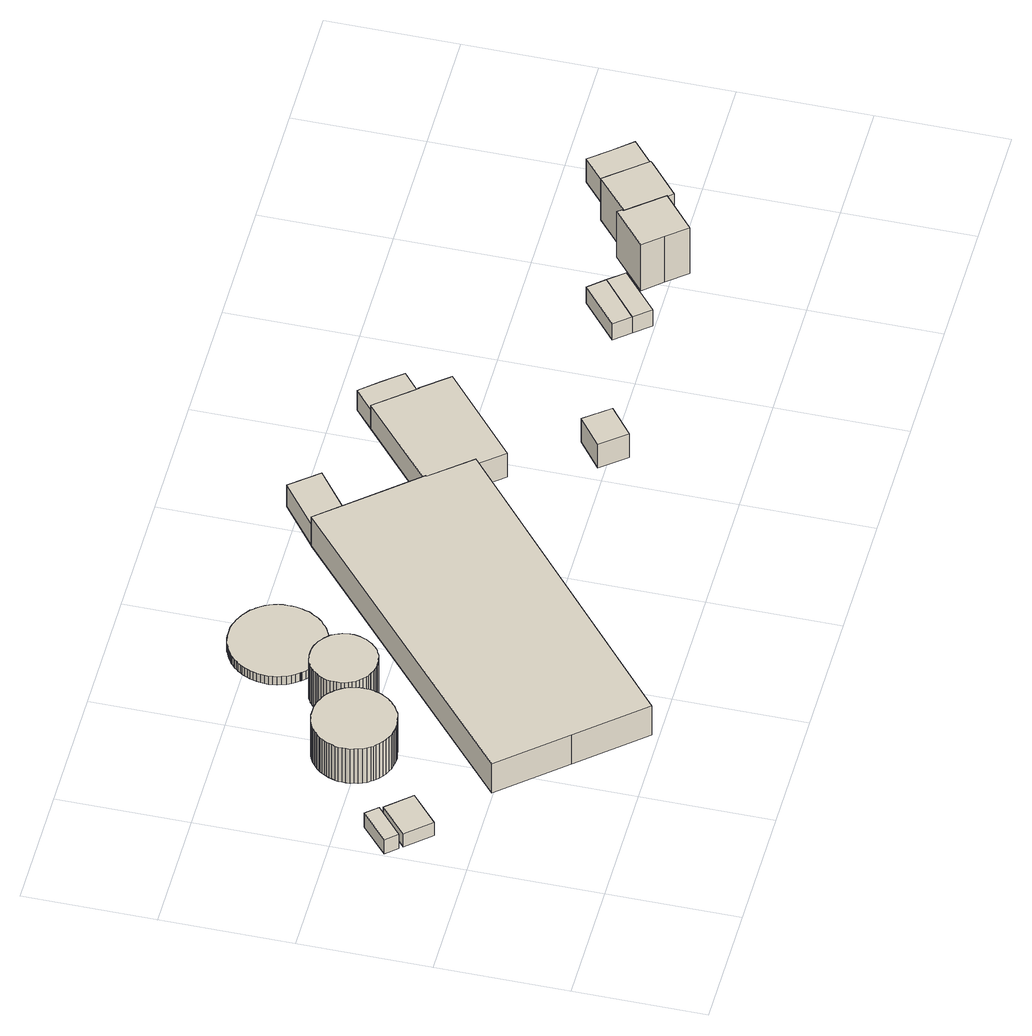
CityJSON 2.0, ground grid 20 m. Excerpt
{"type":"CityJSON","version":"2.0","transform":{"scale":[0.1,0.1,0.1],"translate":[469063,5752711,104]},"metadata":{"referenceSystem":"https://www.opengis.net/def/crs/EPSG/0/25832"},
"CityObjects":{
"building1":{"type":"Building","attributes":{"Gemeindeschluessel":"05711000","BezugspunktDach":"2000","function":"31001_9998","measuredHeight":3.4},"address":[{"country":"Germany","locality":"Bielefeld","thoroughfareNumber":"258","thoroughfareName":"Verler Straße"}],"geometry":[{"type":"Solid","lod":"1","boundaries":[[[[0,1,2,3]],[[4,5,6,7]],[[4,7,3,2]],[[5,4,2,1]],[[6,5,1,0]],[[7,6,0,3]]]]}]},
"building2":{"type":"Building","attributes":{"Gemeindeschluessel":"05711000","BezugspunktDach":"2000","function":"31001_9998","measuredHeight":2.58},"address":[{"country":"Germany","locality":"Bielefeld","thoroughfareNumber":"258","thoroughfareName":"Verler Straße"}],"geometry":[{"type":"Solid","lod":"1","boundaries":[[[[8,9,10,11]],[[12,13,14,15]],[[12,15,11,10]],[[13,12,10,9]],[[14,13,9,8]],[[15,14,8,11]]]]}]},
"building3":{"type":"Building","attributes":{"Gemeindeschluessel":"05711000","BezugspunktDach":"2100","function":"51002_1215","measuredHeight":6.79},"address":[{"country":"Germany"}],"geometry":[{"type":"Solid","lod":"1","boundaries":[[[[16,17,18,19,20,21,22,23,24,25,26,27,28,29,30,31,32,33,34,35,36,37,38,39,40,41,42,43,44,45,46,47,48,49,50,51,52,53,54,55,56,57,58,59,60,61,62,63,64,65,66,67,68,69,70,71,72,73,74,75,76,77,78,79,80,81,82,83,84,85,86,87,88,89,90,91,92,93,94,95]],[[96,97,98,99,100,101,102,103,104,105,106,107,108,109,110,111,112,113,114,115,116,117,118,119,120,121,122,123,124,125,126,127,128,129,130,131,132,133,134,135,136,137,138,139,140,141,142,143,144,145,146,147,148,149,150,151,152,153,154,155,156,157,158,159,160,161,162,163,164,165,166,167,168,169,170,171,172,173,174,175]],[[96,175,95,94]],[[97,96,94,93]],[[98,97,93,92]],[[99,98,92,91]],[[100,99,91,90]],[[101,100,90,89]],[[102,101,89,88]],[[103,102,88,87]],[[104,103,87,86]],[[105,104,86,85]],[[106,105,85,84]],[[107,106,84,83]],[[108,107,83,82]],[[109,108,82,81]],[[110,109,81,80]],[[111,110,80,79]],[[112,111,79,78]],[[113,112,78,77]],[[114,113,77,76]],[[115,114,76,75]],[[116,115,75,74]],[[117,116,74,73]],[[118,117,73,72]],[[119,118,72,71]],[[120,119,71,70]],[[121,120,70,69]],[[122,121,69,68]],[[123,122,68,67]],[[124,123,67,66]],[[125,124,66,65]],[[126,125,65,64]],[[127,126,64,63]],[[128,127,63,62]],[[129,128,62,61]],[[130,129,61,60]],[[131,130,60,59]],[[132,131,59,58]],[[133,132,58,57]],[[134,133,57,56]],[[135,134,56,55]],[[136,135,55,54]],[[137,136,54,53]],[[138,137,53,52]],[[139,138,52,51]],[[140,139,51,50]],[[141,140,50,49]],[[142,141,49,48]],[[143,142,48,47]],[[144,143,47,46]],[[145,144,46,45]],[[146,145,45,44]],[[147,146,44,43]],[[148,147,43,42]],[[149,148,42,41]],[[150,149,41,40]],[[151,150,40,39]],[[152,151,39,38]],[[153,152,38,37]],[[154,153,37,36]],[[155,154,36,35]],[[156,155,35,34]],[[157,156,34,33]],[[158,157,33,32]],[[159,158,32,31]],[[160,159,31,30]],[[161,160,30,29]],[[162,161,29,28]],[[163,162,28,27]],[[164,163,27,26]],[[165,164,26,25]],[[166,165,25,24]],[[167,166,24,23]],[[168,167,23,22]],[[169,168,22,21]],[[170,169,21,20]],[[171,170,20,19]],[[172,171,19,18]],[[173,172,18,17]],[[174,173,17,16]],[[175,174,16,95]]]]}]},
"building4":{"type":"Building","attributes":{"Gemeindeschluessel":"05711000","BezugspunktDach":"2100","function":"51002_1215","measuredHeight":7.15},"address":[{"country":"Germany"}],"geometry":[{"type":"Solid","lod":"1","boundaries":[[[[176,177,178,179,180,181,182,183,184,185,186,187,188,189,190,191,192,193,194,195,196,197,198,199,200,201,202,203,204,205,206,207,208,209,210,211,212,213,214,215,216,217,218,219,220,221,222,223,224,225,226,227,228,229,230,231,232,233,234,235,236,237,238,239,240,241,242,243,244,245,246,247]],[[248,249,250,251,252,253,254,255,256,257,258,259,260,261,262,263,264,265,266,267,268,269,270,271,272,273,274,275,276,277,278,279,280,281,282,283,284,285,286,287,288,289,290,291,292,293,294,295,296,297,298,299,300,301,302,303,304,305,306,307,308,309,310,311,312,313,314,315,316,317,318,319]],[[248,319,247,246]],[[249,248,246,245]],[[250,249,245,244]],[[251,250,244,243]],[[252,251,243,242]],[[253,252,242,241]],[[254,253,241,240]],[[255,254,240,239]],[[256,255,239,238]],[[257,256,238,237]],[[258,257,237,236]],[[259,258,236,235]],[[260,259,235,234]],[[261,260,234,233]],[[262,261,233,232]],[[263,262,232,231]],[[264,263,231,230]],[[265,264,230,229]],[[266,265,229,228]],[[267,266,228,227]],[[268,267,227,226]],[[269,268,226,225]],[[270,269,225,224]],[[271,270,224,223]],[[272,271,223,222]],[[273,272,222,221]],[[274,273,221,220]],[[275,274,220,219]],[[276,275,219,218]],[[277,276,218,217]],[[278,277,217,216]],[[279,278,216,215]],[[280,279,215,214]],[[281,280,214,213]],[[282,281,213,212]],[[283,282,212,211]],[[284,283,211,210]],[[285,284,210,209]],[[286,285,209,208]],[[287,286,208,207]],[[288,287,207,206]],[[289,288,206,205]],[[290,289,205,204]],[[291,290,204,203]],[[292,291,203,202]],[[293,292,202,201]],[[294,293,201,200]],[[295,294,200,199]],[[296,295,199,198]],[[297,296,198,197]],[[298,297,197,196]],[[299,298,196,195]],[[300,299,195,194]],[[301,300,194,193]],[[302,301,193,192]],[[303,302,192,191]],[[304,303,191,190]],[[305,304,190,189]],[[306,305,189,188]],[[307,306,188,187]],[[308,307,187,186]],[[309,308,186,185]],[[310,309,185,184]],[[311,310,184,183]],[[312,311,183,182]],[[313,312,182,181]],[[314,313,181,180]],[[315,314,180,179]],[[316,315,179,178]],[[317,316,178,177]],[[318,317,177,176]],[[319,318,176,247]]]]}]},
"building5":{"type":"Building","attributes":{"Gemeindeschluessel":"05711000","BezugspunktDach":"2000","function":"51003_1201","measuredHeight":1.62},"address":[{"country":"Germany"}],"geometry":[{"type":"Solid","lod":"1","boundaries":[[[[320,321,322,323,324,325,326,327,328,329,330,331,332,333,334,335,336,337,338,339,340,341,342,343,344,345,346,347,348,349,350,351,352,353,354,355,356,357,358,359,360,361,362,363,364,365,366,367,368,369,370,371,372,373,374,375,376,377,378,379,380,381,382,383,384,385,386,387,388,389,390,391,392,393,394,395,396,397,398,399,400,401,402,403,404,405,406,407]],[[408,409,410,411,412,413,414,415,416,417,418,419,420,421,422,423,424,425,426,427,428,429,430,431,432,433,434,435,436,437,438,439,440,441,442,443,444,445,446,447,448,449,450,451,452,453,454,455,456,457,458,459,460,461,462,463,464,465,466,467,468,469,470,471,472,473,474,475,476,477,478,479,480,481,482,483,484,485,486,487,488,489,490,491,492,493,494,495]],[[408,495,407,406]],[[409,408,406,405]],[[410,409,405,404]],[[411,410,404,403]],[[412,411,403,402]],[[413,412,402,401]],[[414,413,401,400]],[[415,414,400,399]],[[416,415,399,398]],[[417,416,398,397]],[[418,417,397,396]],[[419,418,396,395]],[[420,419,395,394]],[[421,420,394,393]],[[422,421,393,392]],[[423,422,392,391]],[[424,423,391,390]],[[425,424,390,389]],[[426,425,389,388]],[[427,426,388,387]],[[428,427,387,386]],[[429,428,386,385]],[[430,429,385,384]],[[431,430,384,383]],[[432,431,383,382]],[[433,432,382,381]],[[434,433,381,380]],[[435,434,380,379]],[[436,435,379,378]],[[437,436,378,377]],[[438,437,377,376]],[[439,438,376,375]],[[440,439,375,374]],[[441,440,374,373]],[[442,441,373,372]],[[443,442,372,371]],[[444,443,371,370]],[[445,444,370,369]],[[446,445,369,368]],[[447,446,368,367]],[[448,447,367,366]],[[449,448,366,365]],[[450,449,365,364]],[[451,450,364,363]],[[452,451,363,362]],[[453,452,362,361]],[[454,453,361,360]],[[455,454,360,359]],[[456,455,359,358]],[[457,456,358,357]],[[458,457,357,356]],[[459,458,356,355]],[[460,459,355,354]],[[461,460,354,353]],[[462,461,353,352]],[[463,462,352,351]],[[464,463,351,350]],[[465,464,350,349]],[[466,465,349,348]],[[467,466,348,347]],[[468,467,347,346]],[[469,468,346,345]],[[470,469,345,344]],[[471,470,344,343]],[[472,471,343,342]],[[473,472,342,341]],[[474,473,341,340]],[[475,474,340,339]],[[476,475,339,338]],[[477,476,338,337]],[[478,477,337,336]],[[479,478,336,335]],[[480,479,335,334]],[[481,480,334,333]],[[482,481,333,332]],[[483,482,332,331]],[[484,483,331,330]],[[485,484,330,329]],[[486,485,329,328]],[[487,486,328,327]],[[488,487,327,326]],[[489,488,326,325]],[[490,489,325,324]],[[491,490,324,323]],[[492,491,323,322]],[[493,492,322,321]],[[494,493,321,320]],[[495,494,320,407]]]]}]},
"building6":{"type":"Building","attributes":{"Gemeindeschluessel":"05711000","function":"31001_2720"},"address":[{"country":"Germany","locality":"Bielefeld","thoroughfareNumber":"258","thoroughfareName":"Verler Straße"}],"children":["building6-1","building6-2","building6-3","building6-4"]},
"building6-1":{"type":"BuildingPart","attributes":{"BezugspunktDach":"2000","measuredHeight":8.12},"parents":["building6"],"geometry":[{"type":"Solid","lod":"1","boundaries":[[[[496,497,498,499,500,501,502,503,504]],[[505,506,507,508,509,510,511,512,513]],[[505,513,504,503]],[[506,505,503,502]],[[507,506,502,501]],[[508,507,501,500]],[[509,508,500,499]],[[510,509,499,498]],[[511,510,498,497]],[[512,511,497,496]],[[513,512,496,504]]]]}]},
"building6-2":{"type":"BuildingPart","attributes":{"BezugspunktDach":"2000","measuredHeight":5.84},"parents":["building6"],"geometry":[{"type":"Solid","lod":"1","boundaries":[[[[514,515,516,517,518,519,520,521,522,523]],[[524,525,526,527,513,528,512,511,529,530]],[[524,530,523,522]],[[525,524,522,521]],[[526,525,521,520]],[[527,526,520,519]],[[513,527,519,518]],[[528,513,518,517]],[[512,528,517,516]],[[511,512,516,515]],[[529,511,515,514]],[[530,529,514,523]]]]}]},
"building6-3":{"type":"BuildingPart","attributes":{"BezugspunktDach":"2000","measuredHeight":4.5},"parents":["building6"],"geometry":[{"type":"Solid","lod":"1","boundaries":[[[[531,532,533,534,535,536,537]],[[524,538,529,539,540,541,525]],[[524,525,537,536]],[[538,524,536,535]],[[529,538,535,534]],[[539,529,534,533]],[[540,539,533,532]],[[541,540,532,531]],[[525,541,531,537]]]]}]},
"building6-4":{"type":"BuildingPart","attributes":{"BezugspunktDach":"2000","measuredHeight":5.27},"address":[{"country":"Germany","locality":"Bielefeld","thoroughfareNumber":"258","thoroughfareName":"Verler Straße"}],"parents":["building6"],"geometry":[{"type":"Solid","lod":"1","boundaries":[[[[542,543,544,545]],[[546,547,548,549]],[[546,549,545,544]],[[547,546,544,543]],[[548,547,543,542]],[[549,548,542,545]]]]}]},
"building7":{"type":"Building","attributes":{"Gemeindeschluessel":"05711000","BezugspunktDach":"2000","function":"31001_2523","measuredHeight":5.5},"address":[{"country":"Germany","locality":"Bielefeld","thoroughfareNumber":"258","thoroughfareName":"Verler Straße"}],"geometry":[{"type":"Solid","lod":"1","boundaries":[[[[550,551,552,553]],[[554,555,556,557]],[[554,557,553,552]],[[555,554,552,551]],[[556,555,551,550]],[[557,556,550,553]]]]}]},
"building8":{"type":"Building","attributes":{"Gemeindeschluessel":"05711000","BezugspunktDach":"2000","function":"31001_2460","measuredHeight":3.14},"address":[{"country":"Germany","locality":"Bielefeld","thoroughfareNumber":"262","thoroughfareName":"Verler Straße"}],"geometry":[{"type":"Solid","lod":"1","boundaries":[[[[558,559,560,561]],[[562,563,564,565]],[[562,565,561,560]],[[563,562,560,559]],[[564,563,559,558]],[[565,564,558,561]]]]}]},
"building9":{"type":"Building","attributes":{"Gemeindeschluessel":"05711000","BezugspunktDach":"2000","function":"31001_2460","measuredHeight":3.13},"address":[{"country":"Germany","locality":"Bielefeld","thoroughfareNumber":"260","thoroughfareName":"Verler Straße"}],"geometry":[{"type":"Solid","lod":"1","boundaries":[[[[561,560,566,567]],[[568,562,565,569]],[[568,569,567,566]],[[562,568,566,560]],[[565,562,560,561]],[[569,565,561,567]]]]}]},
"building10":{"type":"Building","attributes":{"Gemeindeschluessel":"05711000","BezugspunktDach":"2000","function":"31001_1010","measuredHeight":10.23},"address":[{"country":"Germany","locality":"Bielefeld","thoroughfareNumber":"260","thoroughfareName":"Verler Straße"}],"geometry":[{"type":"Solid","lod":"1","boundaries":[[[[570,571,572,573,574,575,576,577,578]],[[579,580,581,582,583,584,585,586,587]],[[579,587,578,577]],[[580,579,577,576]],[[581,580,576,575]],[[582,581,575,574]],[[583,582,574,573]],[[584,583,573,572]],[[585,584,572,571]],[[586,585,571,570]],[[587,586,570,578]]]]}]},
"building11":{"type":"Building","attributes":{"Gemeindeschluessel":"05711000","function":"31001_1010"},"address":[{"country":"Germany","locality":"Bielefeld","thoroughfareNumber":"262","thoroughfareName":"Verler Straße"}],"children":["building11-1","building11-2"]},
"building11-1":{"type":"BuildingPart","attributes":{"BezugspunktDach":"2000","measuredHeight":9.42},"parents":["building11"],"geometry":[{"type":"Solid","lod":"1","boundaries":[[[[588,589,590,591,573,572,592,570,578,593,594]],[[595,596,597,598,599,600,601,602,603,604,605]],[[595,605,594,593]],[[596,595,593,578]],[[597,596,578,570]],[[598,597,570,592]],[[599,598,592,572]],[[600,599,572,573]],[[601,600,573,591]],[[602,601,591,590]],[[603,602,590,589]],[[604,603,589,588]],[[605,604,588,594]]]]}]},
"building11-2":{"type":"BuildingPart","attributes":{"BezugspunktDach":"2000","measuredHeight":5.7},"address":[{"country":"Germany","locality":"Bielefeld","thoroughfareNumber":"262","thoroughfareName":"Verler Straße"}],"parents":["building11"],"geometry":[{"type":"Solid","lod":"1","boundaries":[[[[606,607,608,609,610,611,612,613]],[[614,615,616,617,618,619,620,621]],[[614,621,613,612]],[[615,614,612,611]],[[616,615,611,610]],[[617,616,610,609]],[[618,617,609,608]],[[619,618,608,607]],[[620,619,607,606]],[[621,620,606,613]]]]}]}
},
"vertices":[
[47,361,34],[2,321,34],[17,303,34],[63,343,34],[17,303,6],[2,321,6],[47,361,6],[63,343,6],
[67,338,32],[22,298,32],[54,261,32],[100,301,32],[54,261,6],[22,298,6],[67,338,6],[100,301,6],
[200,350,74],[205,351,74],[209,352,74],[213,353,74],[216,355,74],[220,357,74],[223,359,74],[226,361,74],[228,363,74],[230,365,74],[233,367,74],[235,370,74],[238,373,74],[240,376,74],[242,380,74],[244,383,74],[246,388,74],[247,392,74],[249,397,74],[250,402,74],[250,407,74],[250,413,74],[250,419,74],[248,424,74],[247,430,74],[245,436,74],[242,441,74],[238,447,74],[236,450,74],[233,452,74],[229,457,74],[224,461,74],[219,464,74],[213,466,74],[208,469,74],[202,470,74],[197,471,74],[191,471,74],[186,471,74],[181,471,74],[177,470,74],[172,469,74],[168,468,74],[164,466,74],[161,465,74],[157,463,74],[154,461,74],[152,459,74],[149,457,74],[147,455,74],[144,453,74],[142,450,74],[139,447,74],[137,444,74],[135,440,74],[133,436,74],[131,432,74],[130,428,74],[128,423,74],[127,418,74],[127,412,74],[127,407,74],[127,401,74],[129,395,74],[130,390,74],[132,384,74],[135,378,74],[139,373,74],[141,370,74],[144,367,74],[148,363,74],[153,359,74],[158,356,74],[164,353,74],[169,351,74],[175,350,74],[180,349,74],[186,348,74],[191,348,74],[196,349,74],[191,348,6],[186,348,6],[180,349,6],[175,350,6],[169,351,6],[164,353,6],[158,356,6],[153,359,6],[148,363,6],[144,367,6],[141,370,6],[139,373,6],[135,378,6],[132,384,6],[130,390,6],[129,395,6],[127,401,6],[127,407,6],[127,412,6],[127,418,6],[128,423,6],[130,428,6],[131,432,6],[133,436,6],[135,440,6],[137,444,6],[139,447,6],[142,450,6],[144,453,6],[147,455,6],[149,457,6],[152,459,6],[154,461,6],[157,463,6],[161,465,6],[164,466,6],[168,468,6],[172,469,6],[177,470,6],[181,471,6],[186,471,6],[191,471,6],[197,471,6],[202,470,6],[208,469,6],[213,466,6],[219,464,6],[224,461,6],[229,457,6],[233,452,6],[236,450,6],[238,447,6],[242,441,6],[245,436,6],[247,430,6],[248,424,6],[250,419,6],[250,413,6],[250,407,6],[250,402,6],[249,397,6],[247,392,6],[246,388,6],[244,383,6],[242,380,6],[240,376,6],[238,373,6],[235,370,6],[233,367,6],[230,365,6],[228,363,6],[226,361,6],[223,359,6],[220,357,6],[216,355,6],[213,353,6],[209,352,6],[205,351,6],[200,350,6],[196,349,6],
[308,404,77],[311,404,77],[314,405,77],[317,406,77],[320,408,77],[322,409,77],[325,410,77],[328,412,77],[330,414,77],[333,417,77],[336,420,77],[338,423,77],[340,426,77],[343,430,77],[344,434,77],[346,439,77],[346,440,77],[347,444,77],[348,449,77],[348,455,77],[347,460,77],[346,466,77],[344,471,77],[342,476,77],[339,481,77],[335,485,77],[331,489,77],[327,492,77],[323,495,77],[318,497,77],[314,499,77],[309,500,77],[305,501,77],[301,501,77],[297,501,77],[293,501,77],[289,500,77],[286,500,77],[283,499,77],[280,498,77],[277,497,77],[275,495,77],[272,494,77],[270,492,77],[267,490,77],[264,487,77],[262,484,77],[259,481,77],[257,478,77],[255,474,77],[253,470,77],[251,465,77],[250,460,77],[250,455,77],[250,450,77],[250,444,77],[251,439,77],[253,434,77],[256,429,77],[258,424,77],[262,420,77],[266,416,77],[270,412,77],[274,410,77],[278,408,77],[279,407,77],[284,405,77],[288,404,77],[293,403,77],[297,403,77],[301,403,77],[305,403,77],[301,403,5],[297,403,5],[293,403,5],[288,404,5],[284,405,5],[279,407,5],[278,408,5],[274,410,5],[270,412,5],[266,416,5],[262,420,5],[258,424,5],[256,429,5],[253,434,5],[251,439,5],[250,444,5],[250,450,5],[250,455,5],[250,460,5],[251,465,5],[253,470,5],[255,474,5],[257,478,5],[259,481,5],[262,484,5],[264,487,5],[267,490,5],[270,492,5],[272,494,5],[275,495,5],[277,497,5],[280,498,5],[283,499,5],[286,500,5],[289,500,5],[293,501,5],[297,501,5],[301,501,5],[305,501,5],[309,500,5],[314,499,5],[318,497,5],[323,495,5],[327,492,5],[331,489,5],[335,485,5],[339,481,5],[342,476,5],[344,471,5],[346,466,5],[347,460,5],[348,455,5],[348,449,5],[347,444,5],[346,440,5],[346,439,5],[344,434,5],[343,430,5],[340,426,5],[338,423,5],[336,420,5],[333,417,5],[330,414,5],[328,412,5],[325,410,5],[322,409,5],[320,408,5],[317,406,5],[314,405,5],[311,404,5],[308,404,5],[305,403,5],
[376,492,24],[380,493,24],[385,495,24],[389,496,24],[393,498,24],[397,500,24],[401,502,24],[404,504,24],[407,506,24],[409,509,24],[412,511,24],[415,513,24],[417,516,24],[420,519,24],[422,523,24],[424,527,24],[427,531,24],[429,535,24],[430,540,24],[432,545,24],[433,550,24],[434,555,24],[434,561,24],[434,567,24],[434,573,24],[433,580,24],[431,586,24],[429,592,24],[426,598,24],[422,604,24],[418,609,24],[417,610,24],[416,611,24],[412,616,24],[406,620,24],[401,624,24],[395,627,24],[389,630,24],[383,632,24],[377,634,24],[371,635,24],[366,635,24],[360,635,24],[355,635,24],[349,634,24],[344,633,24],[340,632,24],[336,630,24],[332,628,24],[328,626,24],[324,624,24],[321,622,24],[318,620,24],[316,618,24],[313,615,24],[310,613,24],[308,610,24],[305,607,24],[303,603,24],[300,600,24],[298,596,24],[296,591,24],[294,587,24],[293,582,24],[292,577,24],[291,571,24],[290,565,24],[290,559,24],[291,553,24],[292,547,24],[294,541,24],[296,534,24],[299,528,24],[303,523,24],[307,517,24],[308,516,24],[309,515,24],[313,510,24],[319,506,24],[324,502,24],[330,499,24],[336,496,24],[342,494,24],[348,493,24],[354,492,24],[359,491,24],[365,491,24],[370,492,24],[365,491,8],[359,491,8],[354,492,8],[348,493,8],[342,494,8],[336,496,8],[330,499,8],[324,502,8],[319,506,8],[313,510,8],[309,515,8],[308,516,8],[307,517,8],[303,523,8],[299,528,8],[296,534,8],[294,541,8],[292,547,8],[291,553,8],[290,559,8],[290,565,8],[291,571,8],[292,577,8],[293,582,8],[294,587,8],[296,591,8],[298,596,8],[300,600,8],[303,603,8],[305,607,8],[308,610,8],[310,613,8],[313,615,8],[316,618,8],[318,620,8],[321,622,8],[324,624,8],[328,626,8],[332,628,8],[336,630,8],[340,632,8],[344,633,8],[349,634,8],[355,635,8],[360,635,8],[366,635,8],[371,635,8],[377,634,8],[383,632,8],[389,630,8],[395,627,8],[401,624,8],[406,620,8],[412,616,8],[416,611,8],[417,610,8],[418,609,8],[422,604,8],[426,598,8],[429,592,8],[431,586,8],[433,580,8],[434,573,8],[434,567,8],[434,561,8],[434,555,8],[433,550,8],[432,545,8],[430,540,8],[429,535,8],[427,531,8],[424,527,8],[422,523,8],[420,519,8],[417,516,8],[415,513,8],[412,511,8],[409,509,8],[407,506,8],[404,504,8],[401,502,8],[397,500,8],[393,498,8],[389,496,8],[385,495,8],[380,493,8],[376,492,8],[370,492,8],
[690,428,66],[691,429,66],[658,467,66],[608,525,66],[573,566,66],[154,202,66],[237,106,66],[320,10,66],[740,368,66],[320,10,8],[237,106,8],[154,202,8],[573,566,8],[608,525,8],[658,467,8],[691,429,8],[690,428,8],[740,368,8],
[820,540,55],[691,429,55],[690,428,55],[731,379,55],[740,368,55],[772,330,55],[903,442,55],[869,483,55],[869,482,55],[861,491,55],[869,482,8],[869,483,8],[903,442,8],[772,330,8],[731,379,8],[820,540,8],[861,491,8],
[901,510,47],[877,539,47],[852,568,47],[820,540,47],[844,511,47],[869,482,47],[869,483,47],[844,511,8],[852,568,8],[877,539,8],[901,510,8],
[640,618,52],[573,566,52],[608,525,52],[675,576,52],[608,525,9],[573,566,9],[640,618,9],[675,576,9],
[863,245,57],[818,210,57],[849,172,57],[893,207,57],[849,172,10],[818,210,10],[863,245,10],[893,207,10],
[1134,304,42],[1071,251,42],[1091,227,42],[1155,280,42],[1091,227,10],[1071,251,10],[1134,304,10],[1155,280,10],
[1112,202,42],[1175,256,42],[1112,202,10],[1175,256,10],
[1288,224,94],[1263,254,94],[1244,277,94],[1246,278,94],[1240,286,94],[1183,237,94],[1208,208,94],[1233,178,94],[1286,223,94],[1233,178,3],[1208,208,3],[1183,237,3],[1240,286,3],[1246,278,3],[1244,277,3],[1263,254,3],[1288,224,3],[1286,223,3],
[1349,263,94],[1324,293,94],[1309,311,94],[1299,323,94],[1269,247,94],[1293,215,94],[1346,260,94],[1293,215,11],[1286,223,11],[1288,224,11],[1269,247,11],[1244,277,11],[1246,278,11],[1299,323,11],[1309,311,11],[1324,293,11],[1349,263,11],[1346,260,11],
[1392,331,58],[1367,361,58],[1309,311,58],[1334,282,58],[1349,263,58],[1346,260,58],[1355,249,58],[1417,302,58],[1355,249,12],[1346,260,12],[1349,263,12],[1334,282,12],[1309,311,12],[1367,361,12],[1392,331,12],[1417,302,12]
]}
